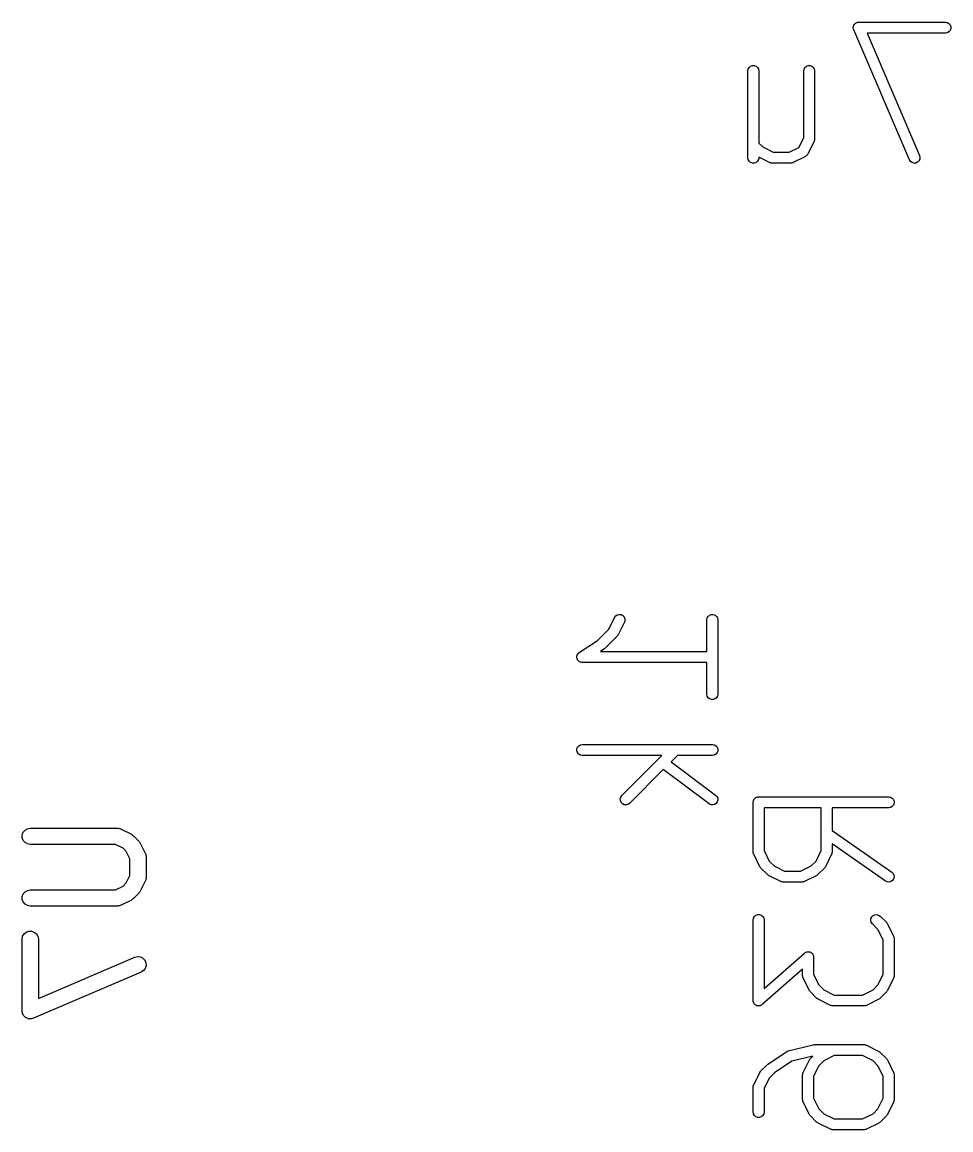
# Model space of a CAD drawing. Extents: x -0.3 to 76.5, y -74.5 to -2.2.
# Drawn here: x 45.04 to 53.65, y -72.96 to -62.69 of the extents above; entities that cross this region are included whole.
import ezdxf

# ---------------------------------------------------------------- set-up
doc = ezdxf.new("R2010")
doc.units = 0
doc.header["$MEASUREMENT"] = 0
doc.layers.add('BLACK', color=7, linetype='CONTINUOUS')

msp = doc.modelspace()

# ---------------------------------------------------------------- linework, layer by layer
at = {"layer": 'Black'}
for p, q in [((52.749, -62.7389), (52.7497, -62.7331)), ((52.7497, -62.7418), (52.749, -62.7389)), ((52.7497, -62.7272), (52.7507, -62.7244)), ((52.7497, -62.7331), (52.7497, -62.7272)), ((52.7497, -62.7449), (52.7497, -62.7418)), ((52.7517, -62.7504), (52.7497, -62.7449)), ((52.7507, -62.7244), (52.7511, -62.7214)), ((52.7511, -62.7214), (52.7537, -62.7161)), ((52.753, -62.7561), (52.7517, -62.7504)), ((53.2701, -63.9626), (52.753, -62.7561)), ((52.7537, -62.7161), (52.7557, -62.7106)), ((52.7557, -62.7106), (52.7577, -62.7083)), ((52.7577, -62.7083), (52.7591, -62.7056)), ((52.7591, -62.7056), (52.7633, -62.7016)), ((52.7633, -62.7016), (52.7671, -62.6971)), ((52.7671, -62.6971), (52.7697, -62.6956)), ((52.7697, -62.6956), (52.7719, -62.6935)), ((52.7719, -62.6935), (52.7773, -62.6912)), ((52.7773, -62.6912), (52.7824, -62.6883)), ((52.7824, -62.6883), (52.7854, -62.6878)), ((52.7854, -62.6878), (52.7881, -62.6866)), ((52.7881, -62.6866), (52.794, -62.6863)), ((52.794, -62.6863), (52.7997, -62.6852)), ((52.7997, -62.6852), (53.6041, -62.6852)), ((53.6041, -62.6852), (53.6214, -62.6883)), ((53.6214, -62.6883), (53.6367, -62.6971)), ((53.6367, -62.775), (53.6214, -62.7838)), ((53.6367, -62.6971), (53.6481, -62.7106)), ((53.6481, -62.7614), (53.6367, -62.775)), ((53.6481, -62.7106), (53.6541, -62.7272)), ((53.6541, -62.7449), (53.6481, -62.7614)), ((53.6541, -62.7272), (53.6541, -62.7449)), ((53.6041, -62.7868), (52.8768, -62.7868)), ((52.8768, -62.7868), (53.3635, -63.9225)), ((53.6214, -62.7838), (53.6041, -62.7868)), ((51.7976, -63.0942), (51.8142, -63.0882)), ((51.8142, -63.0882), (51.8319, -63.0882)), ((51.8319, -63.0882), (51.8484, -63.0942)), ((52.3147, -63.0942), (52.3313, -63.0882)), ((52.3313, -63.0882), (52.3489, -63.0882)), ((52.3489, -63.0882), (52.3655, -63.0942)), ((51.7722, -63.1382), (51.7753, -63.1208)), ((51.7722, -63.9425), (51.7722, -63.1382)), ((51.7753, -63.1208), (51.7841, -63.1056)), ((51.7841, -63.1056), (51.7976, -63.0942)), ((51.8484, -63.0942), (51.862, -63.1056)), ((51.862, -63.1056), (51.8708, -63.1208)), ((51.8708, -63.1208), (51.8738, -63.1382)), ((51.8738, -63.1382), (51.8738, -63.8066)), ((52.2893, -63.1382), (52.2924, -63.1208)), ((52.2893, -63.7582), (52.2893, -63.1382)), ((52.2924, -63.1208), (52.3012, -63.1056)), ((52.3012, -63.1056), (52.3147, -63.0942)), ((52.3655, -63.0942), (52.379, -63.1056)), ((52.379, -63.1056), (52.3879, -63.1208)), ((52.3879, -63.1208), (52.3909, -63.1382)), ((52.3909, -63.1382), (52.3909, -63.7702)), ((51.8738, -63.8066), (51.9106, -63.8433)), ((52.2448, -63.8472), (52.2893, -63.7582)), ((52.3856, -63.7929), (52.3281, -63.9078)), ((52.3864, -63.7901), (52.3856, -63.7929)), ((52.3879, -63.7876), (52.3864, -63.7901)), ((52.3889, -63.7817), (52.3879, -63.7876)), ((52.3906, -63.776), (52.3889, -63.7817)), ((52.3909, -63.7702), (52.3904, -63.7731)), ((52.3904, -63.7731), (52.3906, -63.776)), ((51.9106, -63.8433), (52.0074, -63.8917)), ((52.0074, -63.8917), (52.1558, -63.8917)), ((52.1558, -63.8917), (52.2448, -63.8472)), ((52.3281, -63.9078), (52.3237, -63.9138)), ((51.7753, -63.9599), (51.7722, -63.9425)), ((51.7841, -63.9752), (51.7753, -63.9599)), ((51.7976, -63.9865), (51.7841, -63.9752)), ((51.8142, -63.9926), (51.7976, -63.9865)), ((51.8319, -63.9926), (51.8142, -63.9926)), ((51.8484, -63.9865), (51.8319, -63.9926)), ((51.862, -63.9752), (51.8484, -63.9865)), ((51.8708, -63.9599), (51.862, -63.9752)), ((51.8738, -63.9425), (51.8708, -63.9599)), ((51.9727, -63.988), (51.8738, -63.9386)), ((51.8738, -63.9386), (51.8738, -63.9425)), ((51.9755, -63.9888), (51.9727, -63.988)), ((51.978, -63.9903), (51.9755, -63.9888)), ((51.9839, -63.9913), (51.978, -63.9903)), ((51.9896, -63.993), (51.9839, -63.9913)), ((51.9925, -63.9928), (51.9896, -63.993)), ((51.9954, -63.9933), (51.9925, -63.9928)), ((52.1678, -63.9933), (51.9954, -63.9933)), ((52.1706, -63.9928), (52.1678, -63.9933)), ((52.1736, -63.993), (52.1706, -63.9928)), ((52.1793, -63.9913), (52.1736, -63.993)), ((52.1851, -63.9903), (52.1793, -63.9913)), ((52.1877, -63.9888), (52.1851, -63.9903)), ((52.1905, -63.988), (52.1877, -63.9888)), ((52.3054, -63.9305), (52.1905, -63.988)), ((52.3114, -63.9261), (52.3054, -63.9305)), ((52.3176, -63.922), (52.3114, -63.9261)), ((52.3184, -63.9209), (52.3176, -63.922)), ((52.3196, -63.92), (52.3184, -63.9209)), ((52.3237, -63.9138), (52.3196, -63.92)), ((53.2798, -63.9773), (53.2701, -63.9626)), ((53.2939, -63.9879), (53.2798, -63.9773)), ((53.3108, -63.993), (53.2939, -63.9879)), ((53.3284, -63.992), (53.3108, -63.993)), ((53.3446, -63.9851), (53.3284, -63.992)), ((53.3575, -63.973), (53.3446, -63.9851)), ((53.3654, -63.9572), (53.3575, -63.973)), ((53.3635, -63.9225), (53.3675, -63.9397)), ((53.3675, -63.9397), (53.3654, -63.9572)), ((50.4816, -68.3146), (50.5353, -68.2071)), ((50.5353, -68.2071), (50.5458, -68.1929)), ((50.5458, -68.1929), (50.5606, -68.1832)), ((50.5606, -68.1832), (50.5777, -68.1791)), ((50.5777, -68.1791), (50.5952, -68.1811)), ((50.5952, -68.1811), (50.611, -68.189)), ((50.611, -68.189), (50.6232, -68.2018)), ((50.6232, -68.2018), (50.6302, -68.218)), ((50.6302, -68.218), (50.6312, -68.2356)), ((51.3917, -68.2298), (51.3948, -68.2124)), ((51.3948, -68.2124), (51.4036, -68.1972)), ((51.4036, -68.1972), (51.4171, -68.1858)), ((51.4171, -68.1858), (51.4337, -68.1798)), ((51.4337, -68.1798), (51.4514, -68.1798)), ((51.4514, -68.1798), (51.4679, -68.1858)), ((51.4679, -68.1858), (51.4815, -68.1972)), ((51.4815, -68.1972), (51.4903, -68.2124)), ((51.4903, -68.2124), (51.4933, -68.2298)), ((50.376, -68.4201), (50.4816, -68.3146)), ((50.6262, -68.2525), (50.5687, -68.3674)), ((50.6312, -68.2356), (50.6262, -68.2525)), ((51.3917, -68.5237), (51.3917, -68.2298)), ((51.4933, -68.2298), (51.4933, -68.9192)), ((50.2079, -68.5323), (50.376, -68.4201)), ((50.5592, -68.3806), (50.4443, -68.4955)), ((50.5639, -68.374), (50.5592, -68.3806)), ((50.5687, -68.3674), (50.5639, -68.374)), ((50.1995, -68.5403), (50.2034, -68.5356)), ((50.2034, -68.5356), (50.2058, -68.5342)), ((50.2058, -68.5342), (50.2079, -68.5323)), ((50.4366, -68.5019), (50.4038, -68.5237)), ((50.4038, -68.5237), (51.3917, -68.5237)), ((50.4402, -68.4984), (50.4366, -68.5019)), ((50.4443, -68.4955), (50.4402, -68.4984)), ((50.1854, -68.5778), (50.186, -68.5718)), ((50.186, -68.5805), (50.1854, -68.5778)), ((50.186, -68.5657), (50.187, -68.5631)), ((50.186, -68.5718), (50.186, -68.5657)), ((50.186, -68.5833), (50.186, -68.5805)), ((50.1881, -68.589), (50.186, -68.5833)), ((50.187, -68.5631), (50.1873, -68.5603)), ((50.1873, -68.5603), (50.19, -68.5548)), ((50.1895, -68.5949), (50.1881, -68.589)), ((50.1911, -68.5973), (50.1895, -68.5949)), ((50.19, -68.5548), (50.1921, -68.5491)), ((50.1921, -68.5999), (50.1911, -68.5973)), ((50.1921, -68.5491), (50.1939, -68.547)), ((50.196, -68.6046), (50.1921, -68.5999)), ((50.1939, -68.547), (50.1951, -68.5444)), ((50.1951, -68.5444), (50.1995, -68.5403)), ((50.1993, -68.6096), (50.196, -68.6046)), ((50.2016, -68.6113), (50.1993, -68.6096)), ((50.2034, -68.6134), (50.2016, -68.6113)), ((50.2086, -68.6165), (50.2034, -68.6134)), ((50.2135, -68.6201), (50.2086, -68.6165)), ((50.2162, -68.6209), (50.2135, -68.6201)), ((50.2187, -68.6223), (50.2162, -68.6209)), ((50.2246, -68.6233), (50.2187, -68.6223)), ((50.2305, -68.625), (50.2246, -68.6233)), ((50.2333, -68.6248), (50.2305, -68.625)), ((50.236, -68.6253), (50.2333, -68.6248)), ((51.3917, -68.6253), (50.236, -68.6253)), ((51.3917, -68.9192), (51.3917, -68.6253)), ((51.3948, -68.9366), (51.3917, -68.9192)), ((51.4036, -68.9519), (51.3948, -68.9366)), ((51.4903, -68.9366), (51.4815, -68.9519)), ((51.4933, -68.9192), (51.4903, -68.9366)), ((51.4171, -68.9632), (51.4036, -68.9519)), ((51.4337, -68.9693), (51.4171, -68.9632)), ((51.4514, -68.9693), (51.4337, -68.9693)), ((51.4679, -68.9632), (51.4514, -68.9693)), ((51.4815, -68.9519), (51.4679, -68.9632)), ((50.186, -69.4275), (50.1921, -69.4109)), ((50.186, -69.4451), (50.186, -69.4275)), ((50.1921, -69.4617), (50.186, -69.4451)), ((50.1921, -69.4109), (50.2034, -69.3974)), ((50.2034, -69.4752), (50.1921, -69.4617)), ((50.2034, -69.3974), (50.2187, -69.3886)), ((50.2187, -69.3886), (50.236, -69.3855)), ((50.236, -69.3855), (51.4425, -69.3855)), ((51.4425, -69.3855), (51.4599, -69.3886)), ((51.4599, -69.3886), (51.4752, -69.3974)), ((51.4752, -69.3974), (51.4865, -69.4109)), ((51.4865, -69.4617), (51.4752, -69.4752)), ((51.4865, -69.4109), (51.4926, -69.4275)), ((51.4926, -69.4451), (51.4865, -69.4617)), ((51.4926, -69.4275), (51.4926, -69.4451)), ((50.2187, -69.484), (50.2034, -69.4752)), ((50.236, -69.4871), (50.2187, -69.484)), ((50.9752, -69.4871), (50.236, -69.4871)), ((50.6023, -69.86), (50.9752, -69.4871)), ((51.1189, -69.4871), (51.0603, -69.5457)), ((51.0603, -69.5457), (51.473, -69.8553)), ((51.4425, -69.4871), (51.1189, -69.4871)), ((51.4599, -69.484), (51.4425, -69.4871)), ((51.4752, -69.4752), (51.4599, -69.484)), ((50.9877, -69.6183), (50.6741, -69.9318)), ((51.4121, -69.9366), (50.9877, -69.6183)), ((50.5922, -69.8745), (50.6023, -69.86)), ((51.473, -69.8553), (51.4851, -69.8682)), ((51.4851, -69.8682), (51.492, -69.8844)), ((51.8581, -69.8738), (51.8622, -69.8722)), ((51.8622, -69.8722), (51.8667, -69.8722)), ((51.8667, -69.8722), (51.871, -69.8715)), ((51.871, -69.8715), (53.0775, -69.8715)), ((53.0775, -69.8715), (53.0949, -69.8745)), ((50.5876, -69.8915), (50.5922, -69.8745)), ((50.5891, -69.9091), (50.5876, -69.8915)), ((50.5966, -69.9251), (50.5891, -69.9091)), ((50.6091, -69.9375), (50.5966, -69.9251)), ((50.6251, -69.945), (50.6091, -69.9375)), ((50.6426, -69.9465), (50.6251, -69.945)), ((50.6597, -69.942), (50.6426, -69.9465)), ((50.6741, -69.9318), (50.6597, -69.942)), ((51.4278, -69.9445), (51.4121, -69.9366)), ((51.4453, -69.9467), (51.4278, -69.9445)), ((51.4625, -69.9426), (51.4453, -69.9467)), ((51.4773, -69.933), (51.4625, -69.9426)), ((51.4879, -69.9189), (51.4773, -69.933)), ((51.493, -69.902), (51.4879, -69.9189)), ((51.492, -69.8844), (51.493, -69.902)), ((51.8202, -69.9223), (51.821, -69.9179)), ((51.8202, -70.3819), (51.8202, -69.9223)), ((51.821, -69.9134), (51.8225, -69.9093)), ((51.821, -69.9179), (51.821, -69.9134)), ((51.8225, -69.9093), (51.8233, -69.9049)), ((51.8233, -69.9049), (51.8255, -69.901)), ((51.8255, -69.901), (51.8271, -69.8969)), ((51.8271, -69.8969), (51.8299, -69.8935)), ((51.8299, -69.8935), (51.8321, -69.8896)), ((51.8321, -69.8896), (51.8355, -69.8868)), ((51.8355, -69.8868), (51.8384, -69.8833)), ((51.8384, -69.8833), (51.8422, -69.8811)), ((51.8422, -69.8811), (51.8456, -69.8783)), ((51.8456, -69.8783), (51.8498, -69.8767)), ((51.8498, -69.8767), (51.8537, -69.8745)), ((51.8537, -69.8745), (51.8581, -69.8738)), ((51.9218, -69.9731), (51.9218, -70.3699)), ((52.4522, -69.9731), (51.9218, -69.9731)), ((52.4522, -70.3699), (52.4522, -69.9731)), ((53.0775, -69.9731), (52.5538, -69.9731)), ((52.5538, -69.9731), (52.5538, -70.1831)), ((53.0949, -69.97), (53.0775, -69.9731)), ((53.0949, -69.8745), (53.1102, -69.8833)), ((53.1102, -69.9612), (53.0949, -69.97)), ((53.1102, -69.8833), (53.1215, -69.8969)), ((53.1215, -69.9477), (53.1102, -69.9612)), ((53.1215, -69.8969), (53.1276, -69.9134)), ((53.1276, -69.9311), (53.1215, -69.9477)), ((53.1276, -69.9134), (53.1276, -69.9311)), ((45.0514, -70.2006), (45.0682, -70.1806)), ((45.0682, -70.1806), (45.0907, -70.1676)), ((45.0907, -70.1676), (45.1164, -70.1631)), ((45.1164, -70.1631), (45.9259, -70.1631)), ((45.9259, -70.1631), (45.9302, -70.1638)), ((45.9302, -70.1638), (45.9345, -70.1636)), ((45.9345, -70.1636), (45.9429, -70.1661)), ((45.9429, -70.1661), (45.9516, -70.1676)), ((45.9516, -70.1676), (45.9553, -70.1698)), ((45.9553, -70.1698), (45.9594, -70.171)), ((45.9594, -70.171), (46.0547, -70.2186)), ((45.0425, -70.2251), (45.0514, -70.2006)), ((45.0425, -70.2511), (45.0425, -70.2251)), ((45.0514, -70.2756), (45.0425, -70.2511)), ((45.0682, -70.2955), (45.0514, -70.2756)), ((46.0547, -70.2186), (46.0643, -70.2258)), ((46.0643, -70.2258), (46.0742, -70.2327)), ((46.0742, -70.2327), (46.1218, -70.2803)), ((46.1218, -70.2803), (46.1287, -70.2901)), ((52.5538, -70.1831), (53.1067, -70.5701)), ((45.0907, -70.3086), (45.0682, -70.2955)), ((45.1164, -70.3131), (45.0907, -70.3086)), ((45.9082, -70.3131), (45.1164, -70.3131)), ((45.9767, -70.3474), (45.9082, -70.3131)), ((46.0071, -70.3778), (45.9767, -70.3474)), ((46.0414, -70.4463), (46.0071, -70.3778)), ((46.1287, -70.2901), (46.1358, -70.2998)), ((46.1358, -70.2998), (46.1835, -70.395)), ((51.8208, -70.3848), (51.8202, -70.3819)), ((51.8206, -70.3877), (51.8208, -70.3848)), ((51.9218, -70.3699), (51.9703, -70.4667)), ((52.4038, -70.4667), (52.4522, -70.3699)), ((52.5538, -70.3819), (52.5533, -70.3848)), ((52.5533, -70.3848), (52.5535, -70.3877)), ((53.0484, -70.6533), (52.5538, -70.3071)), ((52.5538, -70.3071), (52.5538, -70.3819)), ((46.0414, -70.6013), (46.0414, -70.4463)), ((46.1835, -70.395), (46.1847, -70.3992)), ((46.1847, -70.3992), (46.1869, -70.4029)), ((46.1869, -70.4029), (46.1884, -70.4116)), ((46.1884, -70.4116), (46.1909, -70.42)), ((46.1909, -70.42), (46.1906, -70.4243)), ((46.1906, -70.4243), (46.1914, -70.4286)), ((46.1914, -70.4286), (46.1914, -70.619)), ((51.8223, -70.3934), (51.8206, -70.3877)), ((51.8233, -70.3993), (51.8223, -70.3934)), ((51.8248, -70.4018), (51.8233, -70.3993)), ((51.8256, -70.4046), (51.8248, -70.4018)), ((51.8831, -70.5195), (51.8256, -70.4046)), ((51.9703, -70.4667), (52.016, -70.5125)), ((52.358, -70.5125), (52.4038, -70.4667)), ((52.5485, -70.4046), (52.491, -70.5195)), ((52.5493, -70.4018), (52.5485, -70.4046)), ((52.5508, -70.3993), (52.5493, -70.4018)), ((52.5518, -70.3934), (52.5508, -70.3993)), ((52.5535, -70.3877), (52.5518, -70.3934)), ((51.8879, -70.526), (51.8831, -70.5195)), ((51.8926, -70.5327), (51.8879, -70.526)), ((51.95, -70.5902), (51.8926, -70.5327)), ((51.9567, -70.5948), (51.95, -70.5902)), ((52.016, -70.5125), (52.1128, -70.5609)), ((52.1128, -70.5609), (52.2612, -70.5609)), ((52.2612, -70.5609), (52.358, -70.5125)), ((52.424, -70.5902), (52.4174, -70.5948)), ((52.4815, -70.5327), (52.424, -70.5902)), ((52.4862, -70.526), (52.4815, -70.5327)), ((52.491, -70.5195), (52.4862, -70.526)), ((53.1067, -70.5701), (53.1192, -70.5825)), ((53.1192, -70.5825), (53.1266, -70.5985)), ((45.9767, -70.7003), (46.0071, -70.6699)), ((46.0071, -70.6699), (46.0414, -70.6013)), ((46.1835, -70.6526), (46.1358, -70.7478)), ((46.1847, -70.6484), (46.1835, -70.6526)), ((46.1869, -70.6447), (46.1847, -70.6484)), ((46.1884, -70.636), (46.1869, -70.6447)), ((46.1909, -70.6276), (46.1884, -70.636)), ((46.1914, -70.619), (46.1906, -70.6233)), ((46.1906, -70.6233), (46.1909, -70.6276)), ((51.9632, -70.5997), (51.9567, -70.5948)), ((52.0781, -70.6571), (51.9632, -70.5997)), ((52.0809, -70.658), (52.0781, -70.6571)), ((52.0835, -70.6594), (52.0809, -70.658)), ((52.0893, -70.6605), (52.0835, -70.6594)), ((52.095, -70.6622), (52.0893, -70.6605)), ((52.098, -70.662), (52.095, -70.6622)), ((52.1009, -70.6625), (52.098, -70.662)), ((52.2732, -70.6625), (52.1009, -70.6625)), ((52.2761, -70.662), (52.2732, -70.6625)), ((52.279, -70.6622), (52.2761, -70.662)), ((52.2847, -70.6605), (52.279, -70.6622)), ((52.2906, -70.6594), (52.2847, -70.6605)), ((52.2931, -70.658), (52.2906, -70.6594)), ((52.2959, -70.6571), (52.2931, -70.658)), ((52.4108, -70.5997), (52.2959, -70.6571)), ((52.4174, -70.5948), (52.4108, -70.5997)), ((53.0644, -70.6608), (53.0484, -70.6533)), ((53.082, -70.6623), (53.0644, -70.6608)), ((53.099, -70.6577), (53.082, -70.6623)), ((53.1135, -70.6476), (53.099, -70.6577)), ((53.1236, -70.6332), (53.1135, -70.6476)), ((53.1282, -70.6161), (53.1236, -70.6332)), ((53.1266, -70.5985), (53.1282, -70.6161)), ((45.0425, -70.7965), (45.0514, -70.772)), ((45.0425, -70.8225), (45.0425, -70.7965)), ((45.0514, -70.772), (45.0682, -70.7521)), ((45.0682, -70.7521), (45.0907, -70.739)), ((45.0907, -70.739), (45.1164, -70.7345)), ((45.1164, -70.7345), (45.9082, -70.7345)), ((45.9082, -70.7345), (45.9767, -70.7003)), ((46.1218, -70.7673), (46.0742, -70.8149)), ((46.1287, -70.7575), (46.1218, -70.7673)), ((46.1358, -70.7478), (46.1287, -70.7575)), ((45.0514, -70.847), (45.0425, -70.8225)), ((45.0682, -70.867), (45.0514, -70.847)), ((45.0907, -70.88), (45.0682, -70.867)), ((45.1164, -70.8845), (45.0907, -70.88)), ((45.9259, -70.8845), (45.1164, -70.8845)), ((45.9302, -70.8838), (45.9259, -70.8845)), ((45.9345, -70.884), (45.9302, -70.8838)), ((45.9429, -70.8815), (45.9345, -70.884)), ((45.9516, -70.88), (45.9429, -70.8815)), ((45.9553, -70.8778), (45.9516, -70.88)), ((45.9594, -70.8766), (45.9553, -70.8778)), ((46.0547, -70.829), (45.9594, -70.8766)), ((46.0643, -70.8218), (46.0547, -70.829)), ((46.0742, -70.8149), (46.0643, -70.8218)), ((51.8202, -71.0139), (51.8233, -70.9965)), ((51.8233, -70.9965), (51.8321, -70.9812)), ((51.8321, -70.9812), (51.8456, -70.9699)), ((51.8456, -70.9699), (51.8622, -70.9638)), ((51.8622, -70.9638), (51.8799, -70.9638)), ((51.8799, -70.9638), (51.8964, -70.9699)), ((51.8964, -70.9699), (51.91, -70.9812)), ((51.91, -70.9812), (51.9188, -70.9965)), ((51.9188, -70.9965), (51.9218, -71.0139)), ((52.912, -71.0183), (52.9136, -71.0007)), ((52.9136, -71.0007), (52.921, -70.9847)), ((52.921, -70.9847), (52.9335, -70.9722)), ((52.9335, -70.9722), (52.9495, -70.9648)), ((52.9495, -70.9648), (52.9671, -70.9633)), ((52.9671, -70.9633), (52.9841, -70.9678)), ((52.9841, -70.9678), (52.9986, -70.9779)), ((52.9986, -70.9779), (53.056, -71.0354)), ((51.8202, -71.7607), (51.8202, -71.0139)), ((51.9218, -71.0139), (51.9218, -71.6488)), ((52.9166, -71.0353), (52.912, -71.0183)), ((52.9267, -71.0498), (52.9166, -71.0353)), ((52.9783, -71.1014), (52.9267, -71.0498)), ((53.0267, -71.1982), (52.9783, -71.1014)), ((53.056, -71.0354), (53.0607, -71.0421)), ((53.0607, -71.0421), (53.0655, -71.0486)), ((53.0655, -71.0486), (53.123, -71.1635)), ((45.0414, -71.1905), (45.0459, -71.1648)), ((45.0414, -71.8571), (45.0414, -71.1905)), ((45.0459, -71.1648), (45.0589, -71.1423)), ((45.0589, -71.1423), (45.0789, -71.1255)), ((45.0789, -71.1255), (45.1034, -71.1166)), ((45.1034, -71.1166), (45.1294, -71.1166)), ((45.1294, -71.1166), (45.1539, -71.1255)), ((45.1539, -71.1255), (45.1738, -71.1423)), ((45.1738, -71.1423), (45.1869, -71.1648)), ((45.1869, -71.1648), (45.1914, -71.1905)), ((45.1914, -71.1905), (45.1914, -71.7434)), ((53.0267, -71.5189), (53.0267, -71.1982)), ((53.123, -71.1635), (53.1238, -71.1663)), ((53.1238, -71.1663), (53.1253, -71.1688)), ((53.1253, -71.1688), (53.1263, -71.1747)), ((53.1263, -71.1747), (53.128, -71.1804)), ((53.128, -71.1804), (53.1278, -71.1833)), ((53.1278, -71.1833), (53.1283, -71.1862)), ((53.1283, -71.1862), (53.1283, -71.5309)), ((52.309, -71.3132), (52.3123, -71.3112)), ((52.3123, -71.3112), (52.3172, -71.3102)), ((52.3172, -71.3102), (52.3218, -71.3085)), ((52.3218, -71.3085), (52.3258, -71.3085)), ((52.3258, -71.3085), (52.3296, -71.3078)), ((52.3296, -71.3078), (52.3345, -71.3085)), ((52.3345, -71.3085), (52.3395, -71.3085)), ((52.3395, -71.3085), (52.3432, -71.3099)), ((52.3432, -71.3099), (52.347, -71.3105)), ((52.347, -71.3105), (52.3514, -71.3129)), ((45.1914, -71.7434), (46.0868, -71.3596)), ((46.0868, -71.3596), (46.1122, -71.3537)), ((46.1122, -71.3537), (46.1381, -71.3568)), ((46.1381, -71.3568), (46.1613, -71.3685)), ((46.1613, -71.3685), (46.1791, -71.3875)), ((46.1791, -71.3875), (46.1894, -71.4114)), ((46.1894, -71.4114), (46.1909, -71.4375)), ((51.9218, -71.6488), (52.2972, -71.3203)), ((52.2972, -71.3203), (52.3015, -71.3178)), ((52.3015, -71.3178), (52.3053, -71.3146)), ((52.3053, -71.3146), (52.309, -71.3132)), ((52.3514, -71.3129), (52.3561, -71.3146)), ((52.3561, -71.3146), (52.3591, -71.3171)), ((52.3591, -71.3171), (52.3625, -71.319)), ((52.3625, -71.319), (52.3658, -71.3227)), ((52.3658, -71.3227), (52.3696, -71.3259)), ((52.3696, -71.3259), (52.3715, -71.3293)), ((52.3715, -71.3293), (52.3741, -71.3323)), ((52.3741, -71.3323), (52.3759, -71.3369)), ((52.3759, -71.3369), (52.3784, -71.3412)), ((52.3784, -71.3412), (52.3791, -71.3451)), ((52.3791, -71.3451), (52.3805, -71.3487)), ((52.3805, -71.3487), (52.3806, -71.3537)), ((52.3806, -71.3537), (52.3815, -71.3586)), ((52.3815, -71.3586), (52.3815, -71.5189)), ((46.1459, -71.4975), (45.1459, -71.9261)), ((46.1677, -71.4832), (46.1459, -71.4975)), ((46.1833, -71.4624), (46.1677, -71.4832)), ((46.1909, -71.4375), (46.1833, -71.4624)), ((52.2799, -71.4705), (51.9045, -71.799)), ((52.2799, -71.5309), (52.2799, -71.4705)), ((52.2804, -71.5338), (52.2799, -71.5309)), ((52.2802, -71.5367), (52.2804, -71.5338)), ((52.2819, -71.5424), (52.2802, -71.5367)), ((52.2829, -71.5483), (52.2819, -71.5424)), ((52.2844, -71.5508), (52.2829, -71.5483)), ((52.2852, -71.5536), (52.2844, -71.5508)), ((52.3427, -71.6686), (52.2852, -71.5536)), ((52.3815, -71.5189), (52.4299, -71.6157)), ((52.4299, -71.6157), (52.4757, -71.6615)), ((52.9326, -71.6615), (52.9783, -71.6157)), ((52.9783, -71.6157), (53.0267, -71.5189)), ((53.123, -71.5536), (53.0655, -71.6686)), ((53.1238, -71.5508), (53.123, -71.5536)), ((53.1253, -71.5483), (53.1238, -71.5508)), ((53.1263, -71.5424), (53.1253, -71.5483)), ((53.128, -71.5367), (53.1263, -71.5424)), ((53.1283, -71.5309), (53.1278, -71.5338)), ((53.1278, -71.5338), (53.128, -71.5367)), ((52.3475, -71.6751), (52.3427, -71.6686)), ((52.3522, -71.6818), (52.3475, -71.6751)), ((52.4096, -71.7392), (52.3522, -71.6818)), ((52.4757, -71.6615), (52.5725, -71.7099)), ((52.5725, -71.7099), (52.8357, -71.7099)), ((52.8357, -71.7099), (52.9326, -71.6615)), ((53.056, -71.6818), (52.9986, -71.7392)), ((53.0607, -71.6751), (53.056, -71.6818)), ((53.0655, -71.6686), (53.0607, -71.6751)), ((51.8211, -71.7656), (51.8202, -71.7607)), ((51.8212, -71.7706), (51.8211, -71.7656)), ((51.8226, -71.7743), (51.8212, -71.7706)), ((51.8233, -71.7781), (51.8226, -71.7743)), ((51.8258, -71.7824), (51.8233, -71.7781)), ((51.8276, -71.787), (51.8258, -71.7824)), ((51.8302, -71.79), (51.8276, -71.787)), ((51.8321, -71.7934), (51.8302, -71.79)), ((51.8359, -71.7966), (51.8321, -71.7934)), ((51.8392, -71.8003), (51.8359, -71.7966)), ((51.8426, -71.8022), (51.8392, -71.8003)), ((51.8456, -71.8047), (51.8426, -71.8022)), ((51.8503, -71.8064), (51.8456, -71.8047)), ((51.8547, -71.8088), (51.8503, -71.8064)), ((51.8585, -71.8094), (51.8547, -71.8088)), ((51.8622, -71.8108), (51.8585, -71.8094)), ((51.8672, -71.8108), (51.8622, -71.8108)), ((51.8721, -71.8115), (51.8672, -71.8108)), ((51.8759, -71.8108), (51.8721, -71.8115)), ((51.8799, -71.8108), (51.8759, -71.8108)), ((51.8845, -71.8091), (51.8799, -71.8108)), ((51.8894, -71.8081), (51.8845, -71.8091)), ((51.8928, -71.8061), (51.8894, -71.8081)), ((51.8964, -71.8047), (51.8928, -71.8061)), ((51.9003, -71.8015), (51.8964, -71.8047)), ((51.9045, -71.799), (51.9003, -71.8015)), ((52.4163, -71.7439), (52.4096, -71.7392)), ((52.4229, -71.7487), (52.4163, -71.7439)), ((52.5378, -71.8062), (52.4229, -71.7487)), ((52.5406, -71.807), (52.5378, -71.8062)), ((52.5431, -71.8085), (52.5406, -71.807)), ((52.549, -71.8095), (52.5431, -71.8085)), ((52.5547, -71.8112), (52.549, -71.8095)), ((52.5576, -71.811), (52.5547, -71.8112)), ((52.5605, -71.8115), (52.5576, -71.811)), ((52.8477, -71.8115), (52.5605, -71.8115)), ((52.8506, -71.811), (52.8477, -71.8115)), ((52.8535, -71.8112), (52.8506, -71.811)), ((52.8593, -71.8095), (52.8535, -71.8112)), ((52.8651, -71.8085), (52.8593, -71.8095)), ((52.8676, -71.807), (52.8651, -71.8085)), ((52.8705, -71.8062), (52.8676, -71.807)), ((52.9854, -71.7487), (52.8705, -71.8062)), ((52.9919, -71.7439), (52.9854, -71.7487)), ((52.9986, -71.7392), (52.9919, -71.7439)), ((45.0429, -71.8656), (45.0414, -71.8571)), ((45.0434, -71.8743), (45.0429, -71.8656)), ((45.0451, -71.8784), (45.0434, -71.8743)), ((45.0459, -71.8828), (45.0451, -71.8784)), ((45.0502, -71.8903), (45.0459, -71.8828)), ((45.0536, -71.8982), (45.0502, -71.8903)), ((45.0567, -71.9015), (45.0536, -71.8982)), ((45.0589, -71.9054), (45.0567, -71.9015)), ((45.0655, -71.9109), (45.0589, -71.9054)), ((45.0715, -71.9172), (45.0655, -71.9109)), ((45.0754, -71.9192), (45.0715, -71.9172)), ((45.0789, -71.9221), (45.0754, -71.9192)), ((45.087, -71.925), (45.0789, -71.9221)), ((45.0947, -71.9289), (45.087, -71.925)), ((45.1459, -71.9261), (45.1375, -71.928)), ((45.0991, -71.9295), (45.0947, -71.9289)), ((45.1034, -71.931), (45.0991, -71.9295)), ((45.112, -71.931), (45.1034, -71.931)), ((45.1206, -71.932), (45.112, -71.931)), ((45.1249, -71.931), (45.1206, -71.932)), ((45.1294, -71.931), (45.1249, -71.931)), ((45.1375, -71.928), (45.1294, -71.931)), ((51.9578, -72.3504), (52.1301, -72.2355)), ((52.1301, -72.2355), (52.138, -72.2321)), ((52.138, -72.2321), (52.146, -72.2285)), ((52.146, -72.2285), (52.3758, -72.1711)), ((52.3758, -72.1711), (52.382, -72.1706)), ((52.382, -72.1706), (52.3881, -72.1696)), ((52.3881, -72.1696), (52.8477, -72.1696)), ((52.8477, -72.1696), (52.8506, -72.1701)), ((52.8506, -72.1701), (52.8535, -72.1699)), ((52.8535, -72.1699), (52.8593, -72.1716)), ((52.8593, -72.1716), (52.8651, -72.1726)), ((52.8651, -72.1726), (52.8676, -72.1741)), ((52.8676, -72.1741), (52.8705, -72.1749)), ((52.8705, -72.1749), (52.9854, -72.2324)), ((52.9854, -72.2324), (52.9919, -72.2372)), ((52.1792, -72.325), (52.0183, -72.4322)), ((52.3757, -72.2758), (52.1792, -72.325)), ((52.2852, -72.4274), (52.3427, -72.3125)), ((52.3427, -72.3125), (52.3475, -72.306)), ((52.3475, -72.306), (52.3522, -72.2993)), ((52.3522, -72.2993), (52.3757, -72.2758)), ((52.4757, -72.3196), (52.4299, -72.3654)), ((52.5725, -72.2712), (52.4757, -72.3196)), ((52.8357, -72.2712), (52.5725, -72.2712)), ((52.9326, -72.3196), (52.8357, -72.2712)), ((52.9783, -72.3654), (52.9326, -72.3196)), ((52.9919, -72.2372), (52.9986, -72.2419)), ((52.9986, -72.2419), (53.056, -72.2993)), ((53.056, -72.2993), (53.0607, -72.306)), ((53.0607, -72.306), (53.0655, -72.3125)), ((53.0655, -72.3125), (53.123, -72.4274)), ((51.8256, -72.5424), (51.8831, -72.4274)), ((51.8831, -72.4274), (51.8879, -72.4209)), ((51.8879, -72.4209), (51.8926, -72.4142)), ((51.8926, -72.4142), (51.95, -72.3568)), ((51.95, -72.3568), (51.9541, -72.3539)), ((51.9541, -72.3539), (51.9578, -72.3504)), ((52.0183, -72.4322), (51.9703, -72.4803)), ((52.2802, -72.4444), (52.2819, -72.4387)), ((52.2819, -72.4387), (52.2829, -72.4328)), ((52.2829, -72.4328), (52.2844, -72.4303)), ((52.2844, -72.4303), (52.2852, -72.4274)), ((52.4299, -72.3654), (52.3815, -72.4622)), ((53.0267, -72.4622), (52.9783, -72.3654)), ((53.123, -72.4274), (53.1238, -72.4303)), ((53.1238, -72.4303), (53.1253, -72.4328)), ((53.1253, -72.4328), (53.1263, -72.4387)), ((53.1263, -72.4387), (53.128, -72.4444)), ((51.8248, -72.5452), (51.8256, -72.5424)), ((51.9703, -72.4803), (51.9218, -72.5771)), ((52.2799, -72.4502), (52.2804, -72.4473)), ((52.2799, -72.68), (52.2799, -72.4502)), ((52.2804, -72.4473), (52.2802, -72.4444)), ((52.3815, -72.4622), (52.3815, -72.668)), ((53.0267, -72.668), (53.0267, -72.4622)), ((53.128, -72.4444), (53.1278, -72.4473)), ((53.1278, -72.4473), (53.1283, -72.4502)), ((53.1283, -72.4502), (53.1283, -72.68)), ((51.8202, -72.5651), (51.8208, -72.5622)), ((51.8202, -72.7949), (51.8202, -72.5651)), ((51.8206, -72.5593), (51.8223, -72.5536)), ((51.8208, -72.5622), (51.8206, -72.5593)), ((51.8223, -72.5536), (51.8233, -72.5477)), ((51.8233, -72.5477), (51.8248, -72.5452)), ((51.9218, -72.5771), (51.9218, -72.7949)), ((52.2804, -72.6829), (52.2799, -72.68)), ((52.2802, -72.6858), (52.2804, -72.6829)), ((52.2819, -72.6915), (52.2802, -72.6858)), ((52.2829, -72.6974), (52.2819, -72.6915)), ((52.2844, -72.6999), (52.2829, -72.6974)), ((52.2852, -72.7027), (52.2844, -72.6999)), ((52.3427, -72.8176), (52.2852, -72.7027)), ((52.3815, -72.668), (52.4299, -72.7648)), ((52.9783, -72.7648), (53.0267, -72.668)), ((53.123, -72.7027), (53.0655, -72.8176)), ((53.1238, -72.6999), (53.123, -72.7027)), ((53.1253, -72.6974), (53.1238, -72.6999)), ((53.1263, -72.6915), (53.1253, -72.6974)), ((53.128, -72.6858), (53.1263, -72.6915)), ((53.1283, -72.68), (53.1278, -72.6829)), ((53.1278, -72.6829), (53.128, -72.6858)), ((51.8233, -72.8123), (51.8202, -72.7949)), ((51.8321, -72.8275), (51.8233, -72.8123)), ((51.8456, -72.8389), (51.8321, -72.8275)), ((51.8622, -72.8449), (51.8456, -72.8389)), ((51.8799, -72.8449), (51.8622, -72.8449)), ((51.8964, -72.8389), (51.8799, -72.8449)), ((51.91, -72.8275), (51.8964, -72.8389)), ((51.9188, -72.8123), (51.91, -72.8275)), ((51.9218, -72.7949), (51.9188, -72.8123)), ((52.3475, -72.8241), (52.3427, -72.8176)), ((52.3522, -72.8308), (52.3475, -72.8241)), ((52.4096, -72.8883), (52.3522, -72.8308)), ((52.4299, -72.7648), (52.4757, -72.8106)), ((52.4757, -72.8106), (52.5725, -72.859)), ((52.8357, -72.859), (52.9326, -72.8106)), ((52.9326, -72.8106), (52.9783, -72.7648)), ((53.056, -72.8308), (52.9986, -72.8883)), ((53.0607, -72.8241), (53.056, -72.8308)), ((53.0655, -72.8176), (53.0607, -72.8241)), ((52.4163, -72.8929), (52.4096, -72.8883)), ((52.4229, -72.8978), (52.4163, -72.8929)), ((52.5378, -72.9552), (52.4229, -72.8978)), ((52.5406, -72.9561), (52.5378, -72.9552)), ((52.5725, -72.859), (52.8357, -72.859)), ((52.8705, -72.9552), (52.8676, -72.9561)), ((52.9854, -72.8978), (52.8705, -72.9552)), ((52.9919, -72.8929), (52.9854, -72.8978)), ((52.9986, -72.8883), (52.9919, -72.8929)), ((52.5431, -72.9575), (52.5406, -72.9561)), ((52.549, -72.9586), (52.5431, -72.9575)), ((52.5547, -72.9603), (52.549, -72.9586)), ((52.5576, -72.9601), (52.5547, -72.9603)), ((52.5605, -72.9606), (52.5576, -72.9601)), ((52.8477, -72.9606), (52.5605, -72.9606)), ((52.8506, -72.9601), (52.8477, -72.9606)), ((52.8535, -72.9603), (52.8506, -72.9601)), ((52.8593, -72.9586), (52.8535, -72.9603)), ((52.8651, -72.9575), (52.8593, -72.9586)), ((52.8676, -72.9561), (52.8651, -72.9575))]:
    msp.add_line(p, q, dxfattribs=at)

doc.saveas('drawing.dxf')
